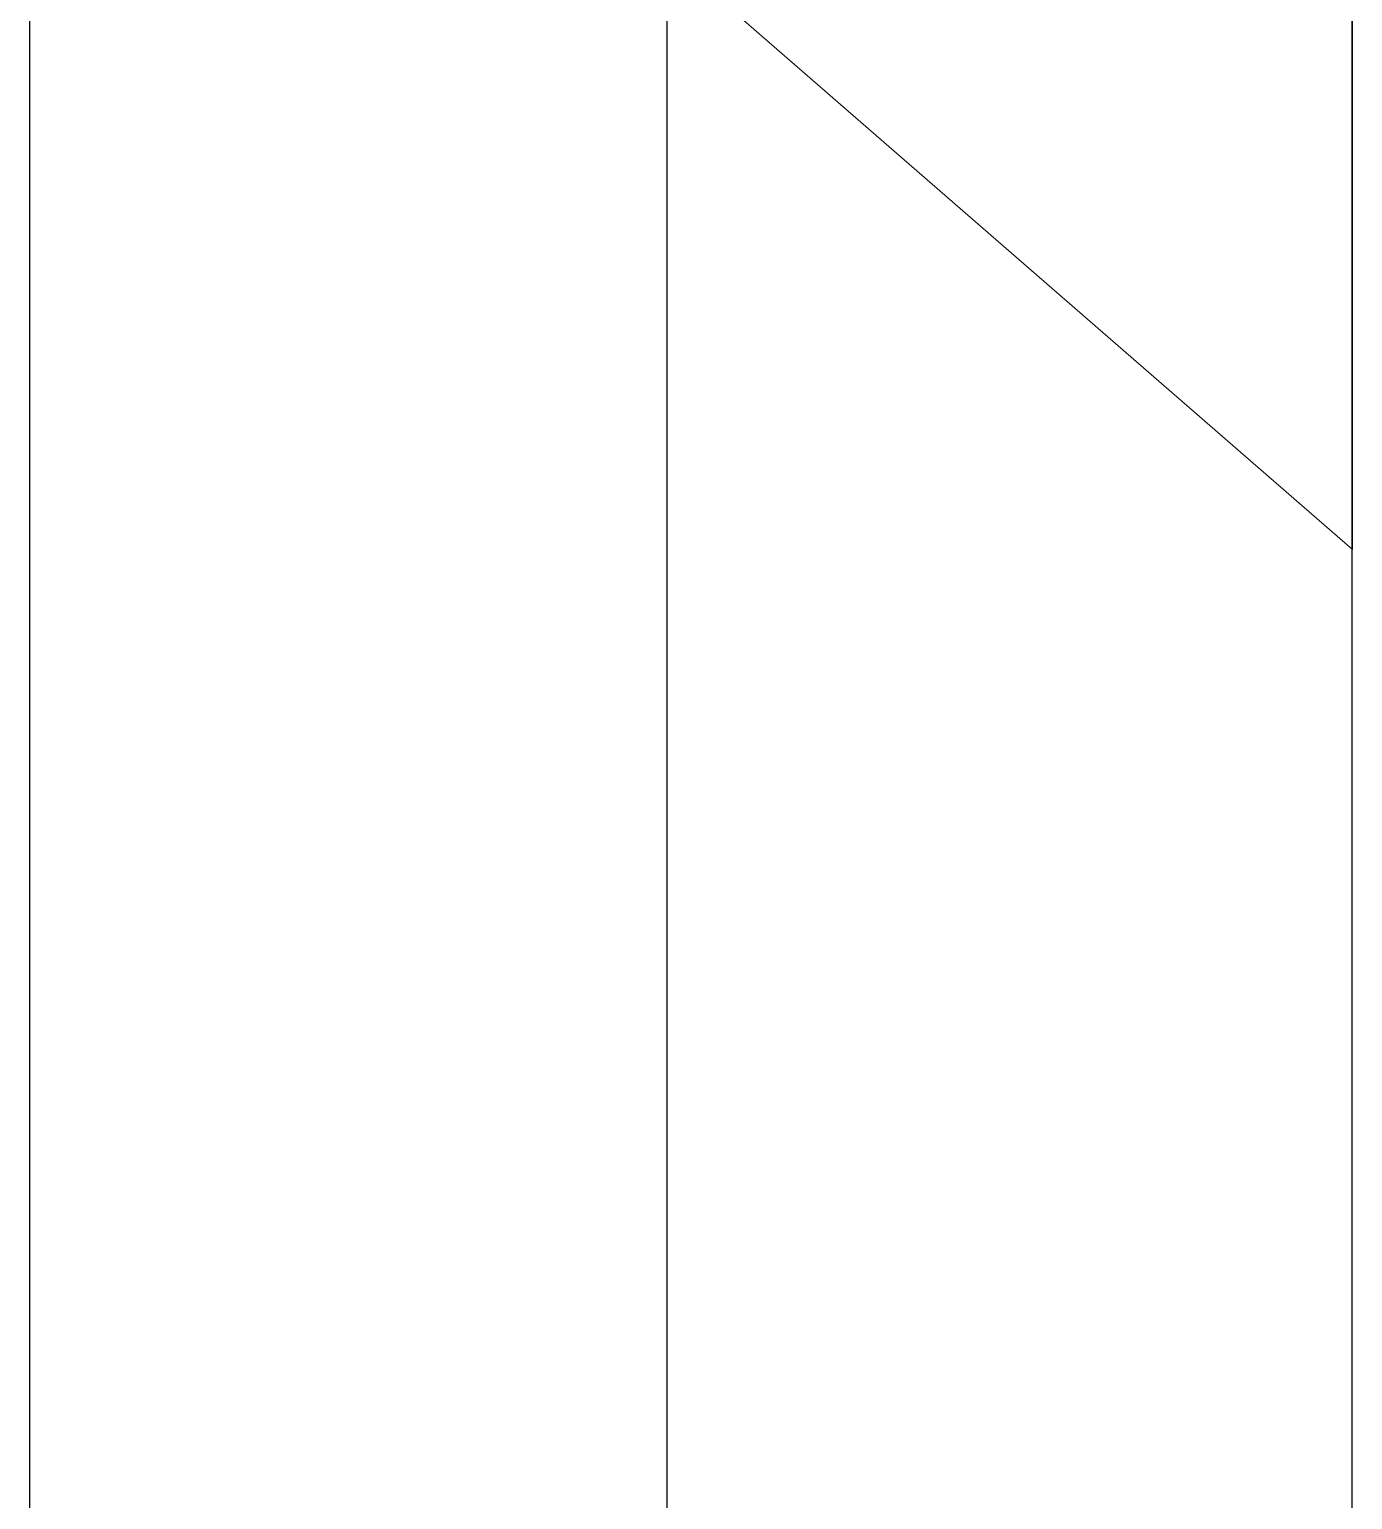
# Model space of a CAD drawing. Extents: x -82 to 113, y -82 to 93.
# Drawn here: x 7.3364 to 7.5245, y 71.0011 to 71.21 of the extents above; entities that cross this region are included whole.
import ezdxf

# ---------------------------------------------------------------- set-up
doc = ezdxf.new("R2010")
doc.units = 0
doc.header["$MEASUREMENT"] = 0
doc.linetypes.add('SLD-Solid', pattern=[0])
doc.layers.get('0').update_dxf_attribs({"linetype": 'CONTINUOUS'})
for name, color, linetype in [('1', 7, 'CONTINUOUS'), ('INERTIA', 7, 'CONTINUOUS'), ('VENT', 5, 'CONTINUOUS')]:
    doc.layers.add(name, color=color, linetype=linetype)

# ---------------------------------------------------------------- blocks, each defined once
blk = doc.blocks.new('no 10 1 in')
at = {"color": 7, "linetype": 'SLD-Solid', "lineweight": 15}
for p, q in [((0.09893168609107761, 0.09499999921857238), (0, 0.1809999940726215)), ((0, 0.1809999940726215), (0, -0.1809999940726215))]:
    blk.add_line(p, q, dxfattribs=at)
blk = doc.blocks.new('HINGENEW00NEW00NEW00NEW00NEW00N')
at = {"layer": '1', "color": 1, "linetype": 'Continuous'}
blk.add_line((0.2525354271, -0.097401581), (0.2525354271, -0.68401571), dxfattribs=at)
blk = doc.blocks.new('3203-1_Sash_Component')
for p, q in [((1.318985377848691, 3.063978293318272), (0.2999987975794511, 3.063978293318272)), ((0.07199880475264919, 2.875992173670003), (1.218999015767196, 2.875992173670003))]:
    blk.add_line(p, q)
blk = doc.blocks.new('3203_Sash_Assembly')
blk.add_blockref('3203-1_Sash_Component', (0, 0))

msp = doc.modelspace()

# ---------------------------------------------------------------- block references
at = {"layer": 'INERTIA', "color": 1, "xscale": -1, "zscale": -1}
msp.add_blockref('HINGENEW00NEW00NEW00NEW00NEW00N', (7.679526994482988, 71.6631584898919), dxfattribs=at)
at = {"layer": 'INERTIA', "rotation": 180}
msp.add_blockref('no 10 1 in', (7.52445826194023, 71.31712371845236), dxfattribs=at)
at = {"layer": 'VENT', "rotation": 270}
msp.add_blockref('3203_Sash_Assembly', (4.460438476903406, 71.60166229365153), dxfattribs=at)

doc.saveas('drawing.dxf')
